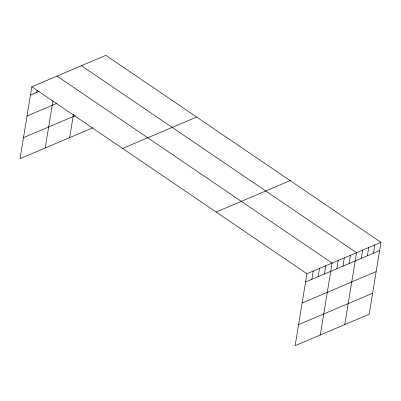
<?xml version="1.0" encoding="UTF-8"?>
<svg xmlns="http://www.w3.org/2000/svg" width="401" height="401" viewBox="0 0 401 401"><rect width="100%" height="100%" fill="white"/><g stroke="black" fill="none" stroke-linecap="round" stroke-linejoin="round"><path stroke-width="0.6" d="M380.95 242.334L306.915 273.748L295.141 345.657L369.176 314.239L380.95 242.334L105.859 55.343L31.824 86.761L20.05 158.666L92.972 127.724M36.767 92.345L37.153 89.984M45.223 147.984L52.972 100.671M69.654 137.618L73.488 114.21M311.858 279.332L313.211 271.081M318.148 276.665L319.502 268.409M324.444 273.993L325.792 265.738M320.314 334.975L332.088 263.066L56.997 76.08M336.845 268.73L338.193 260.475M342.95 266.139L344.304 257.883M349.06 263.547L350.409 255.292M344.745 324.609L356.519 252.7L81.428 65.709M361.276 258.364L362.624 250.109M367.381 255.773L368.735 247.517M373.491 253.181L374.84 244.926M30.471 95.017L39.052 91.373M27.032 116.019L56.646 103.453M23.489 137.663L75.313 115.668M122.606 148.465L196.64 117.052M216.134 212.044L290.169 180.625M305.562 282.003L379.597 250.59M302.123 303.011L376.158 271.592M298.58 324.65L372.614 293.236M31.824 86.761L306.915 273.748"/></g></svg>
